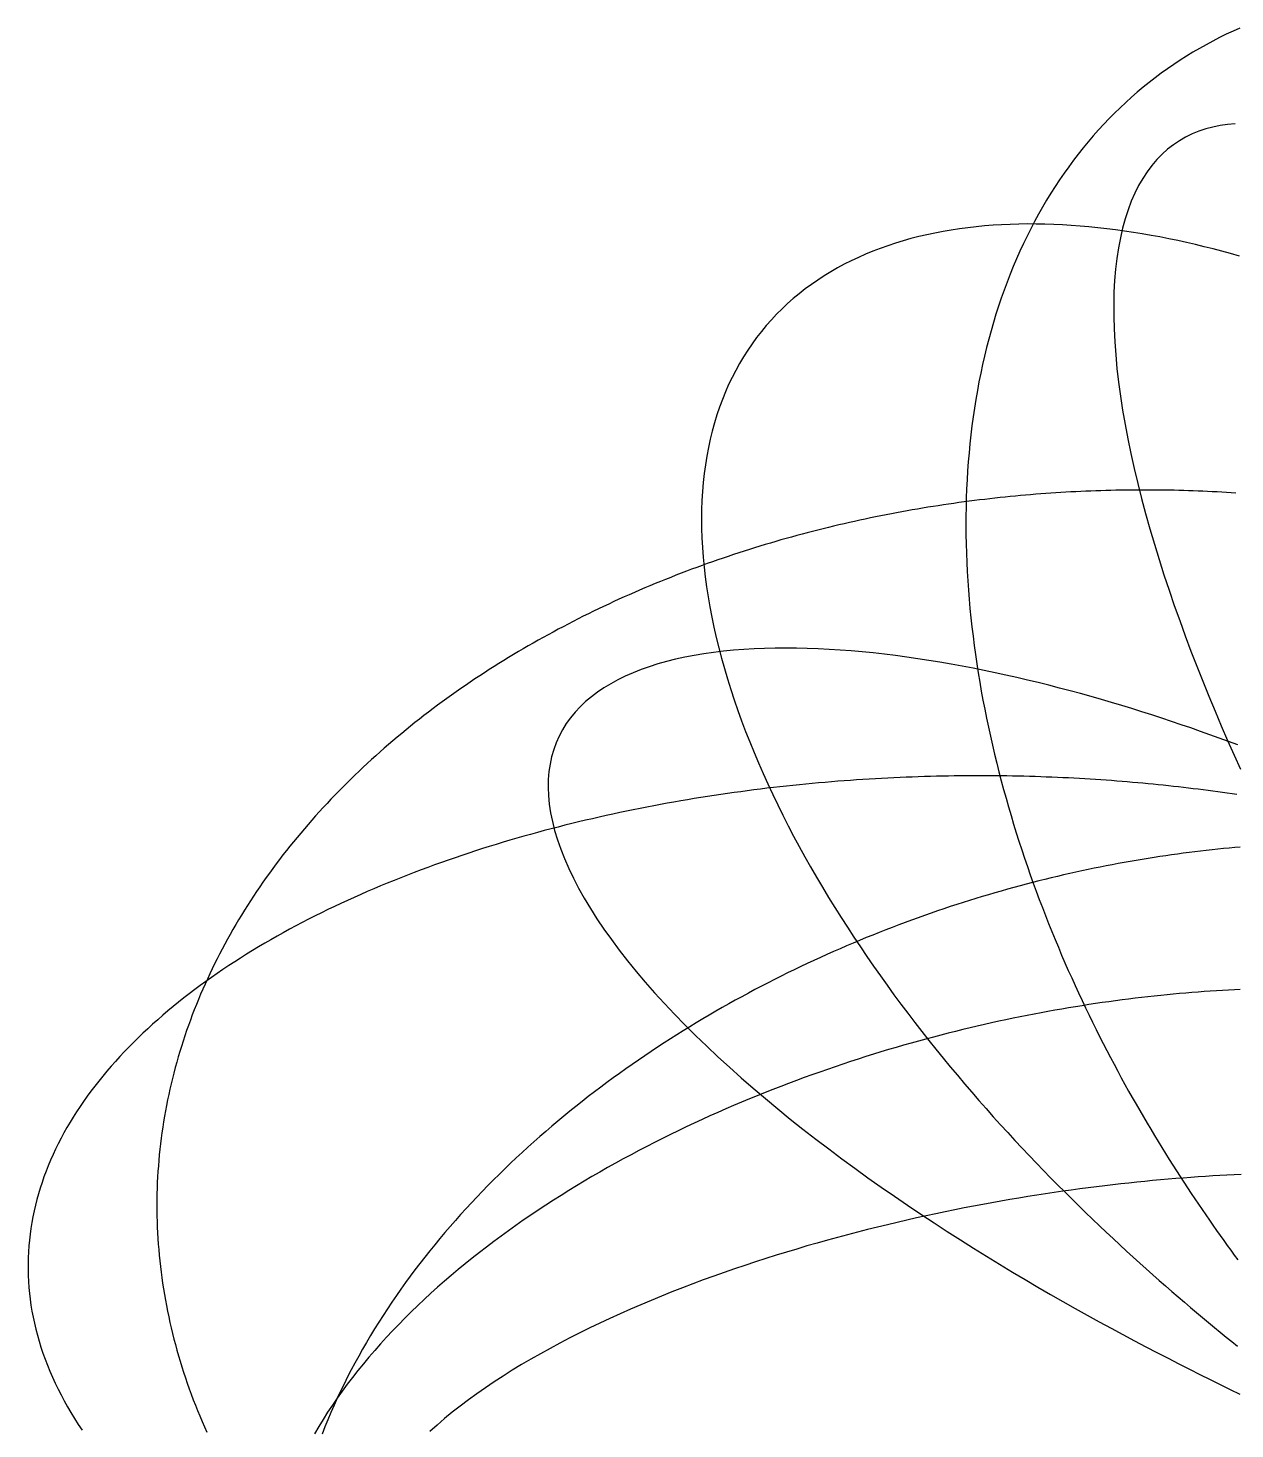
# Model space of a CAD drawing. Header units: metres. Extents: x -15.1 to 13.7, y -13.9 to 15.
# Drawn here: x -15.08 to -5.27, y 0.55 to 11.92 of the extents above; entities that cross this region are included whole.
import ezdxf

# ---------------------------------------------------------------- set-up
doc = ezdxf.new("R2010")
doc.units = ezdxf.units.M

msp = doc.modelspace()

# ---------------------------------------------------------------- linework, layer by layer
for points in [[(-5.2328, 11.9216), (-5.2888, 11.8965), (-5.3444, 11.8704), (-5.3995, 11.8433), (-5.4541, 11.8152), (-5.5082, 11.7861), (-5.5618, 11.756), (-5.6148, 11.7249), (-5.6674, 11.6928), (-5.7193, 11.6597), (-5.7707, 11.6256), (-5.8216, 11.5905), (-5.8718, 11.5544), (-5.9215, 11.5173), (-5.9705, 11.4793), (-6.0189, 11.4403), (-6.0666, 11.4003), (-6.1137, 11.3594), (-6.1602, 11.3175), (-6.2059, 11.2747), (-6.251, 11.2309), (-6.2953, 11.1862), (-6.339, 11.1405), (-6.3819, 11.094), (-6.4241, 11.0465), (-6.4655, 10.9981), (-6.5062, 10.9489), (-6.5461, 10.8987), (-6.5852, 10.8477), (-6.6236, 10.7959), (-6.6611, 10.7431), (-6.6979, 10.6896), (-6.7338, 10.6352), (-6.769, 10.58), (-6.8033, 10.524), (-6.8367, 10.4672), (-6.8694, 10.4097), (-6.9011, 10.3514), (-6.9321, 10.2923), (-6.9621, 10.2325), (-6.9913, 10.172), (-7.0196, 10.1108), (-7.0471, 10.0489), (-7.0737, 9.9863), (-7.0994, 9.9231), (-7.1242, 9.8592), (-7.1481, 9.7948), (-7.1711, 9.7297), (-7.1933, 9.664), (-7.2145, 9.5978), (-7.2349, 9.531), (-7.2543, 9.4636), (-7.2729, 9.3958), (-7.2905, 9.3274), (-7.3073, 9.2586), (-7.3231, 9.1892), (-7.3381, 9.1195), (-7.3521, 9.0493), (-7.3653, 8.9787), (-7.3776, 8.9077), (-7.389, 8.8364), (-7.3995, 8.7647), (-7.4091, 8.6926), (-7.4179, 8.6202), (-7.4258, 8.5476), (-7.4328, 8.4746), (-7.4389, 8.4014), (-7.4442, 8.328), (-7.4487, 8.2543), (-7.4523, 8.1804), (-7.455, 8.1064), (-7.4569, 8.0321), (-7.458, 7.9578), (-7.4583, 7.8832), (-7.4578, 7.8086), (-7.4564, 7.7339), (-7.4543, 7.6591), (-7.4514, 7.5843), (-7.4477, 7.5094), (-7.4432, 7.4344), (-7.438, 7.3595), (-7.432, 7.2846), (-7.4253, 7.2097), (-7.4178, 7.1348), (-7.4097, 7.0601), (-7.4008, 6.9853), (-7.3912, 6.9107), (-7.381, 6.8362), (-7.37, 6.7618), (-7.3584, 6.6876), (-7.3462, 6.6135), (-7.3333, 6.5396), (-7.3197, 6.4658), (-7.3056, 6.3923), (-7.2908, 6.3189), (-7.2755, 6.2458), (-7.2596, 6.1729), (-7.2431, 6.1003), (-7.226, 6.0279), (-7.2084, 5.9558), (-7.1902, 5.884), (-7.1716, 5.8125), (-7.1524, 5.7414), (-7.1327, 5.6705), (-7.1125, 5.6), (-7.0919, 5.5298), (-7.0708, 5.4599), (-7.0493, 5.3904), (-7.0273, 5.3213), (-7.0049, 5.2526), (-6.9821, 5.1843), (-6.9589, 5.1163), (-6.9353, 5.0488), (-6.9114, 4.9817), (-6.8871, 4.915), (-6.8624, 4.8487), (-6.8374, 4.7829), (-6.8121, 4.7175), (-6.7864, 4.6526), (-6.7605, 4.5881), (-6.7343, 4.5241), (-6.7078, 4.4606), (-6.681, 4.3975), (-6.654, 4.3349), (-6.6267, 4.2728), (-6.5992, 4.2112), (-6.5715, 4.15), (-6.5436, 4.0894), (-6.5155, 4.0292), (-6.4872, 3.9696), (-6.4587, 3.9104), (-6.4301, 3.8518), (-6.4013, 3.7936), (-6.3723, 3.736), (-6.3432, 3.6789), (-6.314, 3.6223), (-6.2847, 3.5662), (-6.2553, 3.5106), (-6.2258, 3.4556), (-6.1962, 3.401), (-6.1665, 3.347), (-6.1367, 3.2935), (-6.1069, 3.2405), (-6.077, 3.1881), (-6.0471, 3.1361), (-6.0172, 3.0847), (-5.9872, 3.0338), (-5.9572, 2.9834), (-5.9273, 2.9335), (-5.8973, 2.8841), (-5.8673, 2.8353), (-5.8373, 2.7869), (-5.8073, 2.7391), (-5.7774, 2.6917), (-5.7475, 2.6449), (-5.7176, 2.5986), (-5.6878, 2.5528), (-5.6581, 2.5074), (-5.6284, 2.4626), (-5.5988, 2.4183), (-5.5692, 2.3744), (-5.5397, 2.331), (-5.5103, 2.2882), (-5.481, 2.2458), (-5.4518, 2.2038), (-5.4227, 2.1624), (-5.3937, 2.1214), (-5.3648, 2.0809), (-5.336, 2.0408), (-5.3073, 2.0012), (-5.2787, 1.9621), (-5.2503, 1.9234)], [(-5.272, 11.1435), (-5.3339, 11.1383), (-5.3945, 11.1297), (-5.4536, 11.1179), (-5.5112, 11.1026), (-5.5672, 11.0839), (-5.6215, 11.0617), (-5.674, 11.036), (-5.7247, 11.0067), (-5.7735, 10.9738), (-5.8203, 10.9373), (-5.865, 10.8972), (-5.9076, 10.8534), (-5.948, 10.8061), (-5.9861, 10.755), (-6.0219, 10.7004), (-6.0554, 10.6422), (-6.0864, 10.5804), (-6.115, 10.5151), (-6.1411, 10.4463), (-6.1646, 10.374), (-6.1855, 10.2984), (-6.2038, 10.2195), (-6.2195, 10.1373), (-6.2326, 10.052), (-6.243, 9.9636), (-6.2508, 9.8723), (-6.2559, 9.778), (-6.2583, 9.6811), (-6.2582, 9.5814), (-6.2554, 9.4793), (-6.25, 9.3747), (-6.242, 9.2678), (-6.2316, 9.1588), (-6.2186, 9.0477), (-6.2032, 8.9348), (-6.1854, 8.8201), (-6.1653, 8.7039), (-6.1429, 8.5861), (-6.1182, 8.4671), (-6.0915, 8.3469), (-6.0626, 8.2256), (-6.0317, 8.1035), (-5.999, 7.9807), (-5.9643, 7.8572), (-5.9279, 7.7333), (-5.8898, 7.609), (-5.8501, 7.4846), (-5.8089, 7.3601), (-5.7663, 7.2357), (-5.7223, 7.1115), (-5.6771, 6.9876), (-5.6307, 6.8642), (-5.5833, 6.7413), (-5.5348, 6.619), (-5.4855, 6.4975), (-5.4353, 6.3769), (-5.3844, 6.2572), (-5.3329, 6.1385), (-5.2808, 6.021), (-5.2282, 5.9047)], [(-5.2378, 10.0706), (-5.3088, 10.0907), (-5.38, 10.11), (-5.4514, 10.1287), (-5.5229, 10.1467), (-5.5945, 10.1639), (-5.6663, 10.1804), (-5.7382, 10.1962), (-5.8102, 10.2112), (-5.8822, 10.2254), (-5.9543, 10.2388), (-6.0265, 10.2513), (-6.0986, 10.263), (-6.1708, 10.2739), (-6.2429, 10.2839), (-6.315, 10.2929), (-6.387, 10.3011), (-6.459, 10.3083), (-6.5308, 10.3145), (-6.6025, 10.3198), (-6.674, 10.3241), (-6.7454, 10.3274), (-6.8165, 10.3296), (-6.8875, 10.3308), (-6.9581, 10.331), (-7.0285, 10.3301), (-7.0985, 10.328), (-7.1683, 10.3249), (-7.2376, 10.3206), (-7.3066, 10.3151), (-7.3751, 10.3085), (-7.4432, 10.3008), (-7.5108, 10.2918), (-7.5779, 10.2816), (-7.6444, 10.2701), (-7.7104, 10.2575), (-7.7758, 10.2436), (-7.8405, 10.2284), (-7.9046, 10.2119), (-7.9679, 10.1941), (-8.0306, 10.175), (-8.0924, 10.1546), (-8.1535, 10.1329), (-8.2137, 10.1098), (-8.2731, 10.0854), (-8.3316, 10.0596), (-8.3892, 10.0324), (-8.4458, 10.0039), (-8.5014, 9.974), (-8.5559, 9.9427), (-8.6094, 9.9101), (-8.6619, 9.876), (-8.7132, 9.8405), (-8.7633, 9.8037), (-8.8123, 9.7654), (-8.8601, 9.7258), (-8.9066, 9.6848), (-8.9518, 9.6423), (-8.9957, 9.5985), (-9.0383, 9.5533), (-9.0796, 9.5067), (-9.1194, 9.4588), (-9.1579, 9.4095), (-9.1949, 9.3589), (-9.2304, 9.3069), (-9.2645, 9.2535), (-9.297, 9.1989), (-9.328, 9.143), (-9.3574, 9.0857), (-9.3853, 9.0272), (-9.4116, 8.9675), (-9.4362, 8.9065), (-9.4593, 8.8443), (-9.4807, 8.7809), (-9.5004, 8.7164), (-9.5185, 8.6507), (-9.5349, 8.5839), (-9.5496, 8.516), (-9.5626, 8.447), (-9.5739, 8.3769), (-9.5834, 8.3059), (-9.5913, 8.2339), (-9.5974, 8.1609), (-9.6019, 8.087), (-9.6046, 8.0122), (-9.6056, 7.9365), (-9.6048, 7.86), (-9.6024, 7.7827), (-9.5982, 7.7047), (-9.5924, 7.6259), (-9.5849, 7.5465), (-9.5757, 7.4664), (-9.5648, 7.3857), (-9.5523, 7.3044), (-9.5381, 7.2226), (-9.5223, 7.1403), (-9.5049, 7.0575), (-9.486, 6.9743), (-9.4654, 6.8907), (-9.4434, 6.8067), (-9.4198, 6.7225), (-9.3947, 6.638), (-9.3681, 6.5532), (-9.3401, 6.4683), (-9.3107, 6.3832), (-9.2798, 6.2979), (-9.2476, 6.2126), (-9.2141, 6.1273), (-9.1793, 6.0419), (-9.1432, 5.9566), (-9.1059, 5.8713), (-9.0674, 5.7862), (-9.0277, 5.7011), (-8.9868, 5.6163), (-8.9449, 5.5316), (-8.9019, 5.4472), (-8.8579, 5.363), (-8.8128, 5.2791), (-8.7668, 5.1956), (-8.7199, 5.1124), (-8.6721, 5.0296), (-8.6235, 4.9472), (-8.574, 4.8652), (-8.5238, 4.7838), (-8.4728, 4.7028), (-8.4211, 4.6223), (-8.3687, 4.5424), (-8.3158, 4.463), (-8.2622, 4.3842), (-8.2081, 4.306), (-8.1534, 4.2285), (-8.0983, 4.1515), (-8.0427, 4.0753), (-7.9867, 3.9997), (-7.9303, 3.9248), (-7.8736, 3.8507), (-7.8165, 3.7772), (-7.7592, 3.7045), (-7.7016, 3.6325), (-7.6438, 3.5613), (-7.5859, 3.4909), (-7.5277, 3.4212), (-7.4695, 3.3524), (-7.4111, 3.2843), (-7.3527, 3.2171), (-7.2943, 3.1506), (-7.2358, 3.085), (-7.1774, 3.0201), (-7.119, 2.9561), (-7.0606, 2.893), (-7.0024, 2.8306), (-6.9443, 2.7691), (-6.8863, 2.7085), (-6.8285, 2.6486), (-6.7709, 2.5896), (-6.7134, 2.5315), (-6.6562, 2.4741), (-6.5993, 2.4176), (-6.5426, 2.3619), (-6.4862, 2.3071), (-6.4301, 2.253), (-6.3743, 2.1998), (-6.3188, 2.1474), (-6.2637, 2.0958), (-6.209, 2.045), (-6.1546, 1.9949), (-6.1007, 1.9457), (-6.0471, 1.8973), (-5.994, 1.8496), (-5.9412, 1.8027), (-5.889, 1.7566), (-5.8371, 1.7112), (-5.7858, 1.6666), (-5.7349, 1.6227), (-5.6845, 1.5795), (-5.6345, 1.5371), (-5.5851, 1.4954), (-5.5362, 1.4543), (-5.4878, 1.414), (-5.4399, 1.3743), (-5.3925, 1.3354), (-5.3456, 1.297), (-5.2993, 1.2594), (-5.2535, 1.2224)], [(-5.2668, 8.1472), (-5.3047, 8.1497), (-5.3428, 8.152), (-5.381, 8.1542), (-5.4192, 8.1563), (-5.4575, 8.1582), (-5.496, 8.1601), (-5.5345, 8.1618), (-5.573, 8.1633), (-5.6117, 8.1648), (-5.6505, 8.1661), (-5.6893, 8.1673), (-5.7283, 8.1683), (-5.7673, 8.1692), (-5.8064, 8.17), (-5.8456, 8.1706), (-5.8848, 8.1711), (-5.9242, 8.1715), (-5.9636, 8.1717), (-6.0031, 8.1718), (-6.0427, 8.1717), (-6.0824, 8.1716), (-6.1221, 8.1712), (-6.162, 8.1707), (-6.2019, 8.1701), (-6.2418, 8.1694), (-6.2819, 8.1685), (-6.322, 8.1674), (-6.3622, 8.1662), (-6.4025, 8.1648), (-6.4429, 8.1633), (-6.4833, 8.1617), (-6.5238, 8.1599), (-6.5644, 8.1579), (-6.605, 8.1558), (-6.6457, 8.1536), (-6.6865, 8.1512), (-6.7273, 8.1486), (-6.7682, 8.1459), (-6.8092, 8.143), (-6.8502, 8.14), (-6.8914, 8.1368), (-6.9325, 8.1334), (-6.9737, 8.1299), (-7.015, 8.1262), (-7.0564, 8.1224), (-7.0978, 8.1184), (-7.1393, 8.1142), (-7.1808, 8.1099), (-7.2224, 8.1054), (-7.264, 8.1007), (-7.3057, 8.0959), (-7.3474, 8.0909), (-7.3892, 8.0857), (-7.4311, 8.0803), (-7.473, 8.0748), (-7.5149, 8.0691), (-7.5569, 8.0633), (-7.5989, 8.0572), (-7.641, 8.051), (-7.6831, 8.0446), (-7.7253, 8.038), (-7.7675, 8.0313), (-7.8098, 8.0244), (-7.8521, 8.0173), (-7.8944, 8.01), (-7.9367, 8.0025), (-7.9791, 7.9948), (-8.0216, 7.987), (-8.064, 7.979), (-8.1065, 7.9708), (-8.1491, 7.9624), (-8.1916, 7.9538), (-8.2342, 7.945), (-8.2768, 7.936), (-8.3194, 7.9269), (-8.3621, 7.9175), (-8.4047, 7.908), (-8.4474, 7.8983), (-8.4901, 7.8883), (-8.5328, 7.8782), (-8.5756, 7.8679), (-8.6183, 7.8574), (-8.6611, 7.8467), (-8.7039, 7.8358), (-8.7466, 7.8246), (-8.7894, 7.8133), (-8.8322, 7.8018), (-8.875, 7.7901), (-8.9178, 7.7782), (-8.9606, 7.7661), (-9.0034, 7.7537), (-9.0462, 7.7412), (-9.0889, 7.7285), (-9.1317, 7.7155), (-9.1745, 7.7024), (-9.2172, 7.689), (-9.2599, 7.6754), (-9.3026, 7.6617), (-9.3453, 7.6477), (-9.388, 7.6335), (-9.4307, 7.619), (-9.4733, 7.6044), (-9.5159, 7.5896), (-9.5585, 7.5745), (-9.601, 7.5592), (-9.6436, 7.5437), (-9.686, 7.528), (-9.7285, 7.5121), (-9.7709, 7.4959), (-9.8132, 7.4796), (-9.8556, 7.463), (-9.8978, 7.4462), (-9.9401, 7.4291), (-9.9822, 7.4119), (-10.0244, 7.3944), (-10.0664, 7.3767), (-10.1084, 7.3588), (-10.1504, 7.3406), (-10.1923, 7.3223), (-10.2341, 7.3037), (-10.2759, 7.2848), (-10.3175, 7.2658), (-10.3592, 7.2465), (-10.4007, 7.227), (-10.4422, 7.2072), (-10.4835, 7.1873), (-10.5248, 7.1671), (-10.566, 7.1466), (-10.6072, 7.126), (-10.6482, 7.1051), (-10.6892, 7.084), (-10.73, 7.0626), (-10.7707, 7.041), (-10.8114, 7.0192), (-10.8519, 6.9971), (-10.8924, 6.9748), (-10.9327, 6.9523), (-10.9729, 6.9296), (-11.013, 6.9066), (-11.053, 6.8833), (-11.0928, 6.8599), (-11.1326, 6.8362), (-11.1722, 6.8123), (-11.2116, 6.7881), (-11.251, 6.7637), (-11.2902, 6.739), (-11.3293, 6.7142), (-11.3682, 6.6891), (-11.407, 6.6637), (-11.4456, 6.6381), (-11.4841, 6.6123), (-11.5224, 6.5862), (-11.5605, 6.5599), (-11.5985, 6.5334), (-11.6364, 6.5066), (-11.674, 6.4796), (-11.7115, 6.4524), (-11.7489, 6.4249), (-11.786, 6.3972), (-11.823, 6.3692), (-11.8598, 6.341), (-11.8964, 6.3126), (-11.9328, 6.284), (-11.969, 6.2551), (-12.005, 6.2259), (-12.0408, 6.1966), (-12.0764, 6.167), (-12.1118, 6.1372), (-12.147, 6.1071), (-12.182, 6.0768), (-12.2167, 6.0463), (-12.2513, 6.0155), (-12.2856, 5.9845), (-12.3197, 5.9533), (-12.3535, 5.9218), (-12.3871, 5.8902), (-12.4205, 5.8582), (-12.4536, 5.8261), (-12.4865, 5.7937), (-12.5192, 5.7611), (-12.5516, 5.7283), (-12.5837, 5.6953), (-12.6156, 5.662), (-12.6472, 5.6285), (-12.6785, 5.5948), (-12.7096, 5.5609), (-12.7404, 5.5267), (-12.7709, 5.4923), (-12.8012, 5.4577), (-12.8311, 5.4229), (-12.8608, 5.3879), (-12.8902, 5.3526), (-12.9193, 5.3172), (-12.9481, 5.2815), (-12.9766, 5.2456), (-13.0047, 5.2095), (-13.0326, 5.1732), (-13.0602, 5.1367), (-13.0874, 5.1), (-13.1143, 5.0631), (-13.1409, 5.026), (-13.1672, 4.9887), (-13.1931, 4.9511), (-13.2188, 4.9134), (-13.244, 4.8755), (-13.269, 4.8374), (-13.2936, 4.7991), (-13.3178, 4.7606), (-13.3417, 4.7219), (-13.3652, 4.683), (-13.3884, 4.644), (-13.4112, 4.6047), (-13.4337, 4.5653), (-13.4558, 4.5257), (-13.4775, 4.4859), (-13.4989, 4.4459), (-13.5198, 4.4058), (-13.5404, 4.3655), (-13.5606, 4.325), (-13.5805, 4.2843), (-13.5999, 4.2435), (-13.6189, 4.2026), (-13.6376, 4.1614), (-13.6558, 4.1201), (-13.6737, 4.0787), (-13.6911, 4.0371), (-13.7082, 3.9953), (-13.7248, 3.9534), (-13.741, 3.9114), (-13.7568, 3.8692), (-13.7722, 3.8268), (-13.7871, 3.7844), (-13.8017, 3.7418), (-13.8158, 3.699), (-13.8295, 3.6561), (-13.8427, 3.6131), (-13.8555, 3.57), (-13.8679, 3.5268), (-13.8798, 3.4834), (-13.8913, 3.4399), (-13.9024, 3.3963), (-13.913, 3.3526), (-13.9231, 3.3088), (-13.9328, 3.2649), (-13.9421, 3.2209), (-13.9509, 3.1768), (-13.9592, 3.1326), (-13.9671, 3.0883), (-13.9745, 3.0439), (-13.9815, 2.9994), (-13.9879, 2.9549), (-13.994, 2.9102), (-13.9995, 2.8655), (-14.0046, 2.8207), (-14.0092, 2.7759), (-14.0134, 2.731), (-14.017, 2.686), (-14.0202, 2.641), (-14.0229, 2.5959), (-14.0252, 2.5507), (-14.0269, 2.5055), (-14.0282, 2.4603), (-14.029, 2.415), (-14.0293, 2.3697), (-14.0291, 2.3244), (-14.0284, 2.279), (-14.0273, 2.2336), (-14.0256, 2.1881), (-14.0235, 2.1427), (-14.0209, 2.0972), (-14.0178, 2.0517), (-14.0142, 2.0063), (-14.0102, 1.9608), (-14.0056, 1.9153), (-14.0005, 1.8698), (-13.995, 1.8243), (-13.989, 1.7788), (-13.9824, 1.7334), (-13.9754, 1.6879), (-13.9679, 1.6425), (-13.9599, 1.5971), (-13.9514, 1.5517), (-13.9425, 1.5064), (-13.933, 1.4611), (-13.9231, 1.4158), (-13.9126, 1.3706), (-13.9017, 1.3254), (-13.8903, 1.2803), (-13.8784, 1.2353), (-13.866, 1.1903), (-13.8532, 1.1453), (-13.8398, 1.1004), (-13.826, 1.0556), (-13.8117, 1.0109), (-13.7969, 0.9662), (-13.7816, 0.9216), (-13.7659, 0.8772), (-13.7497, 0.8327), (-13.733, 0.7884), (-13.7158, 0.7442), (-13.6982, 0.7001), (-13.6801, 0.6561), (-13.6616, 0.6122), (-13.6425, 0.5684), (-13.623, 0.5247)], [(-5.2513, 6.1025), (-5.3259, 6.1304), (-5.4011, 6.1582), (-5.4771, 6.1858), (-5.5538, 6.2131), (-5.6312, 6.2403), (-5.7093, 6.2672), (-5.7881, 6.2938), (-5.8676, 6.3202), (-5.9477, 6.3463), (-6.0286, 6.372), (-6.11, 6.3975), (-6.1922, 6.4226), (-6.2749, 6.4473), (-6.3583, 6.4717), (-6.4423, 6.4956), (-6.5268, 6.5192), (-6.612, 6.5422), (-6.6977, 6.5648), (-6.7839, 6.5869), (-6.8706, 6.6085), (-6.9578, 6.6295), (-7.0454, 6.6499), (-7.1335, 6.6697), (-7.2219, 6.6889), (-7.3108, 6.7074), (-7.3999, 6.7253), (-7.4893, 6.7424), (-7.579, 6.7587), (-7.669, 6.7743), (-7.759, 6.789), (-7.8492, 6.8029), (-7.9395, 6.8159), (-8.0298, 6.8279), (-8.1201, 6.839), (-8.2103, 6.8491), (-8.3004, 6.8581), (-8.3903, 6.8661), (-8.4799, 6.8729), (-8.5692, 6.8786), (-8.658, 6.8831), (-8.7465, 6.8864), (-8.8343, 6.8884), (-8.9216, 6.889), (-9.0082, 6.8884), (-9.094, 6.8863), (-9.1789, 6.8828), (-9.2629, 6.8778), (-9.3458, 6.8712), (-9.4276, 6.8632), (-9.5082, 6.8535), (-9.5875, 6.8422), (-9.6653, 6.8292), (-9.7416, 6.8145), (-9.8163, 6.7981), (-9.8893, 6.7798), (-9.9604, 6.7598), (-10.0296, 6.7379), (-10.0967, 6.7142), (-10.1617, 6.6885), (-10.2244, 6.6609), (-10.2847, 6.6314), (-10.3426, 6.5999), (-10.3979, 6.5664), (-10.4504, 6.5309), (-10.5002, 6.4934), (-10.5471, 6.4539), (-10.591, 6.4123), (-10.6317, 6.3687), (-10.6693, 6.3231), (-10.7036, 6.2754), (-10.7345, 6.2257), (-10.762, 6.174), (-10.7859, 6.1204), (-10.8062, 6.0647), (-10.8228, 6.0071), (-10.8357, 5.9476), (-10.8447, 5.8863), (-10.8499, 5.8231), (-10.8512, 5.758), (-10.8486, 5.6913), (-10.842, 5.6228), (-10.8315, 5.5527), (-10.8169, 5.481), (-10.7984, 5.4078), (-10.7758, 5.3331), (-10.7493, 5.2571), (-10.7188, 5.1797), (-10.6844, 5.1011), (-10.6461, 5.0213), (-10.6039, 4.9405), (-10.558, 4.8586), (-10.5083, 4.7759), (-10.4549, 4.6923), (-10.398, 4.608), (-10.3375, 4.523), (-10.2737, 4.4375), (-10.2065, 4.3515), (-10.1361, 4.2651), (-10.0627, 4.1785), (-9.9862, 4.0917), (-9.9069, 4.0048), (-9.8249, 3.9178), (-9.7403, 3.831), (-9.6532, 3.7443), (-9.5638, 3.6578), (-9.4722, 3.5717), (-9.3786, 3.486), (-9.283, 3.4008), (-9.1857, 3.3161), (-9.0868, 3.2321), (-8.9863, 3.1487), (-8.8846, 3.0661), (-8.7817, 2.9843), (-8.6777, 2.9035), (-8.5729, 2.8235), (-8.4672, 2.7445), (-8.3609, 2.6666), (-8.2542, 2.5898), (-8.147, 2.514), (-8.0396, 2.4394), (-7.9321, 2.366), (-7.8246, 2.2939), (-7.7172, 2.2229), (-7.61, 2.1533), (-7.5032, 2.0849), (-7.3967, 2.0178), (-7.2908, 1.952), (-7.1855, 1.8876), (-7.0809, 1.8245), (-6.9771, 1.7627), (-6.8742, 1.7023), (-6.7722, 1.6432), (-6.6712, 1.5854), (-6.5713, 1.529), (-6.4725, 1.4739), (-6.375, 1.4201), (-6.2786, 1.3676), (-6.1836, 1.3164), (-6.0899, 1.2665), (-5.9975, 1.2178), (-5.9066, 1.1704), (-5.8171, 1.1242), (-5.7291, 1.0792), (-5.6426, 1.0354), (-5.5576, 0.9927), (-5.4742, 0.9512), (-5.3923, 0.9108), (-5.312, 0.8715), (-5.2333, 0.8333)], [(-5.2586, 5.7), (-5.2971, 5.7057), (-5.3357, 5.7112), (-5.3746, 5.7167), (-5.4136, 5.7221), (-5.4529, 5.7274), (-5.4923, 5.7326), (-5.5318, 5.7377), (-5.5716, 5.7427), (-5.6116, 5.7477), (-5.6517, 5.7525), (-5.692, 5.7572), (-5.7325, 5.7619), (-5.7732, 5.7664), (-5.8141, 5.7708), (-5.8551, 5.7752), (-5.8964, 5.7794), (-5.9378, 5.7835), (-5.9794, 5.7876), (-6.0212, 5.7915), (-6.0632, 5.7953), (-6.1053, 5.799), (-6.1477, 5.8026), (-6.1902, 5.8061), (-6.2329, 5.8094), (-6.2759, 5.8127), (-6.319, 5.8158), (-6.3622, 5.8188), (-6.4057, 5.8217), (-6.4494, 5.8245), (-6.4932, 5.8271), (-6.5372, 5.8297), (-6.5814, 5.8321), (-6.6259, 5.8344), (-6.6704, 5.8365), (-6.7152, 5.8385), (-6.7602, 5.8404), (-6.8053, 5.8422), (-6.8507, 5.8438), (-6.8962, 5.8453), (-6.9419, 5.8466), (-6.9878, 5.8479), (-7.0338, 5.8489), (-7.0801, 5.8499), (-7.1266, 5.8507), (-7.1732, 5.8513), (-7.22, 5.8518), (-7.267, 5.8522), (-7.3142, 5.8524), (-7.3615, 5.8524), (-7.4091, 5.8523), (-7.4568, 5.852), (-7.5047, 5.8516), (-7.5528, 5.851), (-7.6011, 5.8503), (-7.6495, 5.8494), (-7.6981, 5.8483), (-7.7469, 5.8471), (-7.7959, 5.8457), (-7.845, 5.8441), (-7.8944, 5.8424), (-7.9439, 5.8405), (-7.9935, 5.8384), (-8.0434, 5.8361), (-8.0934, 5.8337), (-8.1436, 5.8311), (-8.1939, 5.8283), (-8.2445, 5.8253), (-8.2951, 5.8221), (-8.346, 5.8187), (-8.397, 5.8152), (-8.4482, 5.8114), (-8.4995, 5.8075), (-8.551, 5.8033), (-8.6027, 5.799), (-8.6545, 5.7944), (-8.7064, 5.7897), (-8.7586, 5.7847), (-8.8108, 5.7796), (-8.8632, 5.7742), (-8.9158, 5.7686), (-8.9685, 5.7628), (-9.0213, 5.7568), (-9.0743, 5.7505), (-9.1275, 5.7441), (-9.1807, 5.7374), (-9.2341, 5.7305), (-9.2876, 5.7234), (-9.3413, 5.716), (-9.3951, 5.7084), (-9.449, 5.7006), (-9.503, 5.6925), (-9.5571, 5.6842), (-9.6114, 5.6757), (-9.6657, 5.6669), (-9.7202, 5.6579), (-9.7748, 5.6486), (-9.8294, 5.6391), (-9.8842, 5.6293), (-9.9391, 5.6192), (-9.994, 5.6089), (-10.0491, 5.5984), (-10.1042, 5.5875), (-10.1594, 5.5765), (-10.2147, 5.5651), (-10.27, 5.5535), (-10.3255, 5.5416), (-10.381, 5.5294), (-10.4365, 5.517), (-10.4921, 5.5042), (-10.5477, 5.4912), (-10.6034, 5.478), (-10.6591, 5.4644), (-10.7149, 5.4505), (-10.7707, 5.4364), (-10.8265, 5.4219), (-10.8823, 5.4072), (-10.9382, 5.3921), (-10.994, 5.3768), (-11.0499, 5.3611), (-11.1058, 5.3452), (-11.1616, 5.3289), (-11.2174, 5.3124), (-11.2732, 5.2955), (-11.329, 5.2783), (-11.3847, 5.2608), (-11.4404, 5.2429), (-11.4961, 5.2248), (-11.5517, 5.2063), (-11.6072, 5.1875), (-11.6626, 5.1684), (-11.718, 5.149), (-11.7733, 5.1292), (-11.8285, 5.1091), (-11.8836, 5.0886), (-11.9386, 5.0678), (-11.9935, 5.0467), (-12.0482, 5.0252), (-12.1028, 5.0034), (-12.1573, 4.9813), (-12.2116, 4.9588), (-12.2658, 4.9359), (-12.3198, 4.9127), (-12.3736, 4.8892), (-12.4272, 4.8653), (-12.4806, 4.841), (-12.5339, 4.8164), (-12.5869, 4.7914), (-12.6396, 4.7661), (-12.6922, 4.7404), (-12.7445, 4.7144), (-12.7965, 4.6879), (-12.8483, 4.6612), (-12.8998, 4.634), (-12.951, 4.6065), (-13.0019, 4.5787), (-13.0525, 4.5504), (-13.1028, 4.5218), (-13.1528, 4.4929), (-13.2024, 4.4635), (-13.2516, 4.4338), (-13.3005, 4.4038), (-13.349, 4.3733), (-13.3971, 4.3425), (-13.4448, 4.3113), (-13.4921, 4.2798), (-13.5389, 4.2479), (-13.5853, 4.2156), (-13.6313, 4.1829), (-13.6768, 4.1499), (-13.7218, 4.1165), (-13.7663, 4.0828), (-13.8104, 4.0487), (-13.8539, 4.0142), (-13.8968, 3.9793), (-13.9393, 3.9441), (-13.9811, 3.9086), (-14.0224, 3.8727), (-14.0632, 3.8364), (-14.1033, 3.7997), (-14.1428, 3.7628), (-14.1817, 3.7254), (-14.2199, 3.6877), (-14.2575, 3.6497), (-14.2944, 3.6113), (-14.3307, 3.5726), (-14.3662, 3.5336), (-14.4011, 3.4942), (-14.4352, 3.4545), (-14.4686, 3.4144), (-14.5012, 3.3741), (-14.5331, 3.3334), (-14.5642, 3.2924), (-14.5945, 3.2511), (-14.624, 3.2094), (-14.6527, 3.1675), (-14.6806, 3.1253), (-14.7076, 3.0828), (-14.7338, 3.0399), (-14.7591, 2.9968), (-14.7836, 2.9535), (-14.8071, 2.9098), (-14.8297, 2.8659), (-14.8514, 2.8217), (-14.8722, 2.7773), (-14.892, 2.7326), (-14.9109, 2.6876), (-14.9288, 2.6424), (-14.9458, 2.597), (-14.9617, 2.5514), (-14.9767, 2.5055), (-14.9906, 2.4595), (-15.0035, 2.4132), (-15.0154, 2.3667), (-15.0263, 2.3201), (-15.0361, 2.2732), (-15.0448, 2.2262), (-15.0525, 2.179), (-15.059, 2.1317), (-15.0645, 2.0842), (-15.0689, 2.0366), (-15.0722, 1.9888), (-15.0744, 1.9409), (-15.0755, 1.8929), (-15.0754, 1.8448), (-15.0742, 1.7966), (-15.0719, 1.7483), (-15.0685, 1.6999), (-15.0638, 1.6515), (-15.0581, 1.603), (-15.0512, 1.5544), (-15.0431, 1.5059), (-15.0338, 1.4572), (-15.0234, 1.4086), (-15.0118, 1.3599), (-14.9991, 1.3113), (-14.9852, 1.2626), (-14.9701, 1.214), (-14.9538, 1.1654), (-14.9363, 1.1168), (-14.9177, 1.0683), (-14.8979, 1.0198), (-14.877, 0.9714), (-14.8548, 0.9231), (-14.8315, 0.8749), (-14.8071, 0.8268), (-14.7815, 0.7787), (-14.7547, 0.7308), (-14.7268, 0.6831), (-14.6977, 0.6354), (-14.6675, 0.588), (-14.6361, 0.5407)], [(-5.2301, 5.2734), (-5.2757, 5.2695), (-5.3214, 5.2653), (-5.3673, 5.2609), (-5.4134, 5.2562), (-5.4596, 5.2513), (-5.506, 5.2462), (-5.5526, 5.2409), (-5.5993, 5.2353), (-5.6462, 5.2294), (-5.6932, 5.2234), (-5.7404, 5.217), (-5.7877, 5.2105), (-5.8352, 5.2036), (-5.8829, 5.1966), (-5.9307, 5.1892), (-5.9787, 5.1817), (-6.0268, 5.1738), (-6.075, 5.1657), (-6.1235, 5.1574), (-6.172, 5.1487), (-6.2207, 5.1398), (-6.2696, 5.1307), (-6.3186, 5.1212), (-6.3677, 5.1115), (-6.417, 5.1015), (-6.4664, 5.0912), (-6.516, 5.0807), (-6.5657, 5.0699), (-6.6155, 5.0587), (-6.6655, 5.0473), (-6.7156, 5.0356), (-6.7658, 5.0236), (-6.8161, 5.0114), (-6.8666, 4.9988), (-6.9172, 4.9859), (-6.9679, 4.9727), (-7.0188, 4.9592), (-7.0697, 4.9454), (-7.1208, 4.9313), (-7.172, 4.9169), (-7.2233, 4.9022), (-7.2747, 4.8872), (-7.3262, 4.8718), (-7.3778, 4.8561), (-7.4295, 4.8402), (-7.4813, 4.8238), (-7.5332, 4.8072), (-7.5852, 4.7902), (-7.6373, 4.7729), (-7.6895, 4.7552), (-7.7418, 4.7373), (-7.7941, 4.7189), (-7.8465, 4.7003), (-7.899, 4.6813), (-7.9516, 4.6619), (-8.0043, 4.6422), (-8.057, 4.6222), (-8.1097, 4.6018), (-8.1626, 4.581), (-8.2154, 4.5599), (-8.2684, 4.5385), (-8.3213, 4.5166), (-8.3744, 4.4944), (-8.4274, 4.4719), (-8.4805, 4.449), (-8.5337, 4.4257), (-8.5868, 4.402), (-8.64, 4.378), (-8.6932, 4.3535), (-8.7464, 4.3287), (-8.7996, 4.3036), (-8.8528, 4.278), (-8.9061, 4.2521), (-8.9593, 4.2257), (-9.0125, 4.199), (-9.0657, 4.1719), (-9.1189, 4.1444), (-9.172, 4.1165), (-9.2252, 4.0882), (-9.2782, 4.0595), (-9.3313, 4.0304), (-9.3843, 4.0009), (-9.4372, 3.9711), (-9.4901, 3.9408), (-9.5429, 3.9101), (-9.5957, 3.8789), (-9.6483, 3.8474), (-9.7009, 3.8155), (-9.7534, 3.7832), (-9.8058, 3.7504), (-9.8581, 3.7172), (-9.9103, 3.6837), (-9.9624, 3.6497), (-10.0143, 3.6152), (-10.0661, 3.5804), (-10.1178, 3.5451), (-10.1693, 3.5095), (-10.2207, 3.4734), (-10.2719, 3.4368), (-10.3229, 3.3999), (-10.3738, 3.3625), (-10.4244, 3.3247), (-10.4749, 3.2865), (-10.5252, 3.2479), (-10.5753, 3.2088), (-10.6251, 3.1693), (-10.6747, 3.1294), (-10.7241, 3.0891), (-10.7733, 3.0483), (-10.8221, 3.0071), (-10.8708, 2.9655), (-10.9191, 2.9235), (-10.9672, 2.881), (-11.015, 2.8381), (-11.0624, 2.7948), (-11.1096, 2.7511), (-11.1564, 2.7069), (-11.2029, 2.6624), (-11.2491, 2.6174), (-11.2949, 2.572), (-11.3404, 2.5262), (-11.3854, 2.4799), (-11.4301, 2.4333), (-11.4744, 2.3863), (-11.5183, 2.3388), (-11.5618, 2.2909), (-11.6049, 2.2427), (-11.6475, 2.194), (-11.6896, 2.1449), (-11.7313, 2.0955), (-11.7726, 2.0456), (-11.8133, 1.9954), (-11.8536, 1.9448), (-11.8933, 1.8938), (-11.9326, 1.8424), (-11.9713, 1.7906), (-12.0094, 1.7385), (-12.047, 1.686), (-12.0841, 1.6332), (-12.1205, 1.58), (-12.1564, 1.5264), (-12.1917, 1.4725), (-12.2263, 1.4182), (-12.2604, 1.3636), (-12.2938, 1.3087), (-12.3265, 1.2535), (-12.3586, 1.1979), (-12.39, 1.142), (-12.4207, 1.0859), (-12.4507, 1.0294), (-12.48, 0.9726), (-12.5086, 0.9155), (-12.5364, 0.8582), (-12.5635, 0.8005), (-12.5899, 0.7426), (-12.6154, 0.6845), (-12.6402, 0.6261), (-12.6642, 0.5675), (-12.6874, 0.5086)], [(-5.2303, 4.118), (-5.2784, 4.1157), (-5.3267, 4.1132), (-5.3753, 4.1104), (-5.4242, 4.1074), (-5.4734, 4.1042), (-5.5228, 4.1007), (-5.5725, 4.097), (-5.6225, 4.0931), (-5.6728, 4.0889), (-5.7233, 4.0845), (-5.7741, 4.0798), (-5.8252, 4.0749), (-5.8766, 4.0697), (-5.9283, 4.0643), (-5.9802, 4.0586), (-6.0324, 4.0526), (-6.0849, 4.0464), (-6.1376, 4.0399), (-6.1907, 4.0331), (-6.244, 4.026), (-6.2976, 4.0187), (-6.3514, 4.011), (-6.4055, 4.0031), (-6.4599, 3.9949), (-6.5146, 3.9863), (-6.5695, 3.9775), (-6.6247, 3.9684), (-6.6802, 3.959), (-6.7359, 3.9492), (-6.7919, 3.9391), (-6.8482, 3.9288), (-6.9047, 3.918), (-6.9615, 3.907), (-7.0186, 3.8956), (-7.0759, 3.8839), (-7.1334, 3.8719), (-7.1912, 3.8595), (-7.2493, 3.8467), (-7.3076, 3.8336), (-7.3661, 3.8202), (-7.4249, 3.8064), (-7.4839, 3.7922), (-7.5432, 3.7776), (-7.6027, 3.7627), (-7.6624, 3.7474), (-7.7224, 3.7317), (-7.7826, 3.7157), (-7.843, 3.6992), (-7.9036, 3.6823), (-7.9644, 3.6651), (-8.0254, 3.6474), (-8.0867, 3.6294), (-8.1481, 3.6109), (-8.2097, 3.592), (-8.2715, 3.5727), (-8.3335, 3.553), (-8.3957, 3.5328), (-8.458, 3.5122), (-8.5205, 3.4911), (-8.5832, 3.4697), (-8.646, 3.4477), (-8.709, 3.4254), (-8.7721, 3.4025), (-8.8353, 3.3792), (-8.8987, 3.3555), (-8.9622, 3.3312), (-9.0257, 3.3065), (-9.0894, 3.2814), (-9.1532, 3.2557), (-9.2171, 3.2295), (-9.281, 3.2029), (-9.345, 3.1758), (-9.4091, 3.1482), (-9.4732, 3.12), (-9.5373, 3.0914), (-9.6015, 3.0623), (-9.6656, 3.0326), (-9.7298, 3.0024), (-9.794, 2.9718), (-9.8581, 2.9405), (-9.9222, 2.9088), (-9.9863, 2.8765), (-10.0502, 2.8437), (-10.1142, 2.8104), (-10.178, 2.7765), (-10.2417, 2.7421), (-10.3053, 2.7071), (-10.3687, 2.6716), (-10.4321, 2.6356), (-10.4952, 2.5989), (-10.5581, 2.5618), (-10.6209, 2.5241), (-10.6834, 2.4858), (-10.7457, 2.4469), (-10.8078, 2.4075), (-10.8695, 2.3676), (-10.931, 2.3271), (-10.9922, 2.286), (-11.053, 2.2443), (-11.1135, 2.2021), (-11.1736, 2.1593), (-11.2333, 2.116), (-11.2925, 2.0721), (-11.3514, 2.0276), (-11.4097, 1.9826), (-11.4676, 1.937), (-11.525, 1.8909), (-11.5818, 1.8442), (-11.6381, 1.7969), (-11.6938, 1.7491), (-11.7488, 1.7008), (-11.8033, 1.6519), (-11.857, 1.6025), (-11.9101, 1.5525), (-11.9625, 1.502), (-12.0141, 1.451), (-12.0649, 1.3995), (-12.1149, 1.3475), (-12.1641, 1.2949), (-12.2125, 1.2419), (-12.2599, 1.1884), (-12.3064, 1.1343), (-12.352, 1.0798), (-12.3966, 1.0249), (-12.4402, 0.9695), (-12.4827, 0.9136), (-12.5242, 0.8573), (-12.5646, 0.8006), (-12.6038, 0.7435), (-12.6419, 0.6859), (-12.6788, 0.628), (-12.7144, 0.5697), (-12.7489, 0.5111)], [(-5.224, 2.6162), (-5.2807, 2.6135), (-5.338, 2.6106), (-5.3959, 2.6075), (-5.4543, 2.6041), (-5.5132, 2.6004), (-5.5727, 2.5964), (-5.6328, 2.5921), (-5.6935, 2.5876), (-5.7547, 2.5828), (-5.8165, 2.5776), (-5.8788, 2.5722), (-5.9417, 2.5664), (-6.0052, 2.5603), (-6.0693, 2.5539), (-6.134, 2.5471), (-6.1992, 2.54), (-6.2651, 2.5326), (-6.3315, 2.5248), (-6.3985, 2.5166), (-6.466, 2.508), (-6.5342, 2.4991), (-6.6029, 2.4898), (-6.6723, 2.4801), (-6.7422, 2.47), (-6.8127, 2.4594), (-6.8837, 2.4485), (-6.9554, 2.4371), (-7.0276, 2.4253), (-7.1004, 2.413), (-7.1738, 2.4003), (-7.2477, 2.3871), (-7.3222, 2.3734), (-7.3973, 2.3593), (-7.4728, 2.3446), (-7.549, 2.3295), (-7.6257, 2.3138), (-7.7029, 2.2977), (-7.7806, 2.281), (-7.8588, 2.2637), (-7.9376, 2.2459), (-8.0168, 2.2276), (-8.0965, 2.2087), (-8.1766, 2.1892), (-8.2572, 2.1691), (-8.3383, 2.1485), (-8.4197, 2.1272), (-8.5016, 2.1053), (-8.5838, 2.0827), (-8.6664, 2.0596), (-8.7494, 2.0358), (-8.8326, 2.0113), (-8.9162, 1.9862), (-9, 1.9604), (-9.084, 1.9339), (-9.1683, 1.9067), (-9.2527, 1.8788), (-9.3373, 1.8502), (-9.422, 1.8208), (-9.5068, 1.7908), (-9.5916, 1.76), (-9.6764, 1.7284), (-9.7611, 1.6961), (-9.8458, 1.6631), (-9.9303, 1.6292), (-10.0146, 1.5946), (-10.0987, 1.5592), (-10.1825, 1.5231), (-10.266, 1.4861), (-10.349, 1.4484), (-10.4316, 1.4098), (-10.5137, 1.3705), (-10.5951, 1.3304), (-10.6759, 1.2894), (-10.756, 1.2477), (-10.8352, 1.2051), (-10.9136, 1.1618), (-10.9909, 1.1177), (-11.0673, 1.0728), (-11.1425, 1.0271), (-11.2165, 0.9806), (-11.2892, 0.9333), (-11.3605, 0.8853), (-11.4304, 0.8366), (-11.4986, 0.7871), (-11.5652, 0.7369), (-11.63, 0.686), (-11.6929, 0.6344), (-11.7538, 0.5822), (-11.8126, 0.5293)]]:
    msp.add_lwpolyline(points)

doc.saveas('drawing.dxf')
